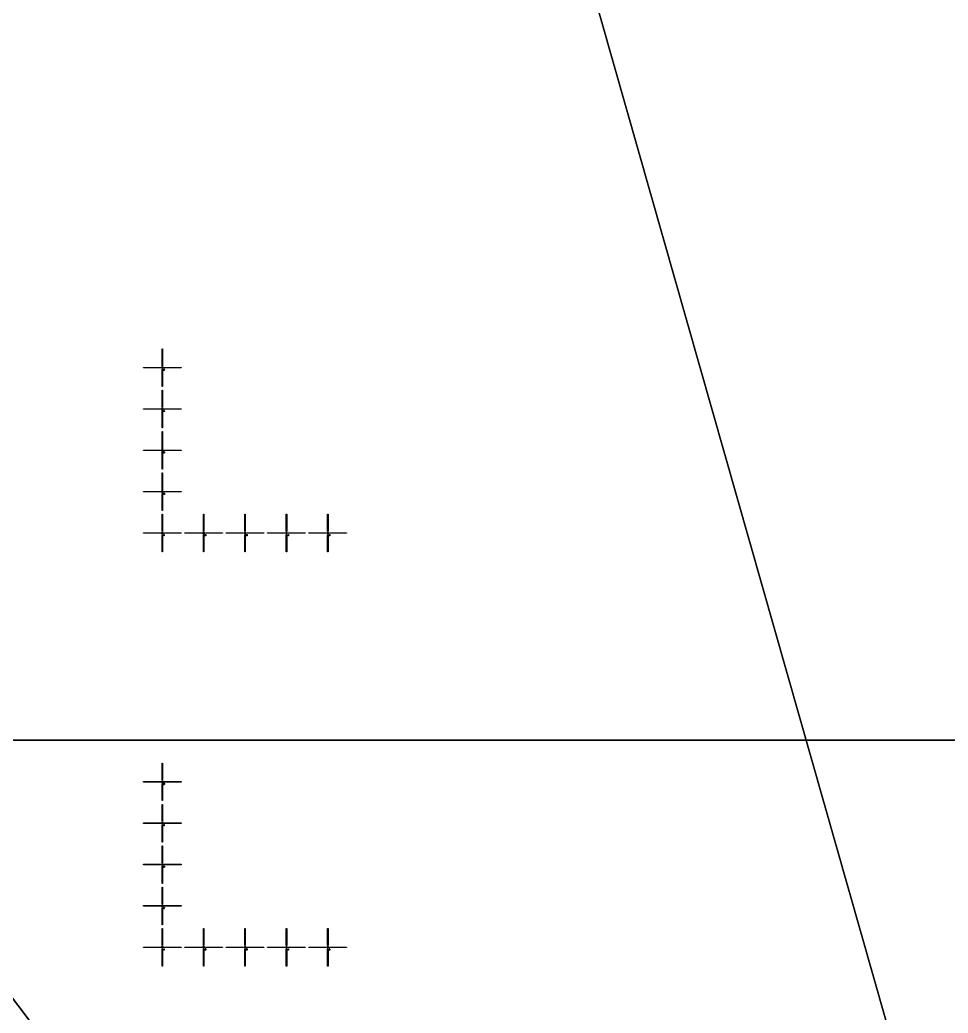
# Model space of a CAD drawing. Extents: x -25400 to 25400, y -24113 to 25400.
# Drawn here: x -6690 to -2203, y 8834 to 13637 of the extents above; entities that cross this region are included whole.
import ezdxf

# ---------------------------------------------------------------- set-up
doc = ezdxf.new("R2010")
doc.units = 0
for name, color, linetype in [('L0D0', 1, 'CONTINUOUS'), ('L1D0', 2, 'CONTINUOUS'), ('L3D0', 3, 'CONTINUOUS')]:
    doc.layers.add(name, color=color, linetype=linetype)

msp = doc.modelspace()

# ---------------------------------------------------------------- linework, layer by layer
at = {"layer": 'L0D0'}
for points in [[(2112.945, 22802.313), (0, 0), (-6266.882, 22025.807)], [(-6724.707, 21890.37), (-6683.205, 21903.077), (-6641.678, 21915.705), (-6600.127, 21928.254), (-6558.553, 21940.724), (-6516.956, 21953.116), (-6475.334, 21965.428), (-6433.69, 21977.662), (-6392.022, 21989.817), (-6350.332, 22001.893), (-6308.618, 22013.89), (-6266.882, 22025.807), (0, 0), (-13800.333, 18274.595)], [(-13800.333, 18274.595), (0, 0), (-19469.972, 12055.297)]]:
    msp.add_lwpolyline(points, dxfattribs=at)
at = {"layer": 'L1D0'}
for points in [[(-6002.75, 11963.85), (-6002.75, 12046.85), (-6000.25, 12046.85), (-6000.25, 11963.85)], [(-6001.7, 11950.85), (-6001.7, 11955.65), (-6006.5, 11955.65), (-6006.5, 11956.05), (-6001.7, 11956.05), (-6001.7, 11960.85), (-6001.3, 11960.85), (-6001.3, 11956.05), (-5996.5, 11956.05), (-5996.5, 11955.65), (-6001.3, 11955.65), (-6001.3, 11950.85)], [(-6092.5, 11954.6), (-6092.5, 11957.1), (-6009.5, 11957.1), (-6009.5, 11954.6)], [(-6002.75, 11864.85), (-6002.75, 11947.85), (-6000.25, 11947.85), (-6000.25, 11864.85)], [(-5995.5, 11945.294), (-5995.5, 11948.85), (-5991.056, 11948.85), (-5991.056, 11947.961), (-5994.611, 11947.961), (-5994.611, 11946.183), (-5991.944, 11946.183), (-5991.944, 11945.294)], [(-5995.5, 11942.628), (-5995.5, 11943.517), (-5991.944, 11943.517), (-5991.944, 11942.628)], [(-5993.5, 11954.6), (-5993.5, 11957.1), (-5910.5, 11957.1), (-5910.5, 11954.6)], [(-5991.944, 11943.517), (-5991.944, 11945.294), (-5991.056, 11945.294), (-5991.056, 11943.517)], [(-6002.75, 11763.85), (-6002.75, 11846.85), (-6000.25, 11846.85), (-6000.25, 11763.85)], [(-6092.5, 11754.6), (-6092.5, 11757.1), (-6009.5, 11757.1), (-6009.5, 11754.6)], [(-6001.7, 11750.85), (-6001.7, 11755.65), (-6006.5, 11755.65), (-6006.5, 11756.05), (-6001.7, 11756.05), (-6001.7, 11760.85), (-6001.3, 11760.85), (-6001.3, 11756.05), (-5996.5, 11756.05), (-5996.5, 11755.65), (-6001.3, 11755.65), (-6001.3, 11750.85)], [(-6002.75, 11664.85), (-6002.75, 11747.85), (-6000.25, 11747.85), (-6000.25, 11664.85)], [(-5992.833, 11742.628), (-5992.833, 11744.406), (-5995.5, 11744.406), (-5995.5, 11746.183), (-5994.611, 11746.183), (-5994.611, 11745.294), (-5992.833, 11745.294), (-5992.833, 11747.961), (-5993.722, 11747.961), (-5993.722, 11748.85), (-5991.944, 11748.85), (-5991.944, 11745.294), (-5991.056, 11745.294), (-5991.056, 11744.406), (-5991.944, 11744.406), (-5991.944, 11742.628)], [(-5994.611, 11746.183), (-5994.611, 11747.961), (-5993.722, 11747.961), (-5993.722, 11746.183)], [(-5993.5, 11754.6), (-5993.5, 11757.1), (-5910.5, 11757.1), (-5910.5, 11754.6)], [(-6002.75, 11563.85), (-6002.75, 11646.85), (-6000.25, 11646.85), (-6000.25, 11563.85)], [(-6092.5, 11554.6), (-6092.5, 11557.1), (-6009.5, 11557.1), (-6009.5, 11554.6)], [(-6001.7, 11550.85), (-6001.7, 11555.65), (-6006.5, 11555.65), (-6006.5, 11556.05), (-6001.7, 11556.05), (-6001.7, 11560.85), (-6001.3, 11560.85), (-6001.3, 11556.05), (-5996.5, 11556.05), (-5996.5, 11555.65), (-6001.3, 11555.65), (-6001.3, 11550.85)], [(-6002.75, 11464.85), (-6002.75, 11547.85), (-6000.25, 11547.85), (-6000.25, 11464.85)], [(-5995.5, 11547.961), (-5995.5, 11548.85), (-5991.944, 11548.85), (-5991.944, 11547.961)], [(-5995.5, 11542.628), (-5995.5, 11543.517), (-5991.944, 11543.517), (-5991.944, 11542.628)], [(-5994.611, 11545.294), (-5994.611, 11546.183), (-5991.944, 11546.183), (-5991.944, 11545.294)], [(-5993.5, 11554.6), (-5993.5, 11557.1), (-5910.5, 11557.1), (-5910.5, 11554.6)], [(-5991.944, 11546.183), (-5991.944, 11547.961), (-5991.056, 11547.961), (-5991.056, 11546.183)], [(-5991.944, 11543.517), (-5991.944, 11545.294), (-5991.056, 11545.294), (-5991.056, 11543.517)], [(-6002.75, 11363.85), (-6002.75, 11446.85), (-6000.25, 11446.85), (-6000.25, 11363.85)], [(-6092.5, 11354.6), (-6092.5, 11357.1), (-6009.5, 11357.1), (-6009.5, 11354.6)], [(-6001.7, 11350.85), (-6001.7, 11355.65), (-6006.5, 11355.65), (-6006.5, 11356.05), (-6001.7, 11356.05), (-6001.7, 11360.85), (-6001.3, 11360.85), (-6001.3, 11356.05), (-5996.5, 11356.05), (-5996.5, 11355.65), (-6001.3, 11355.65), (-6001.3, 11350.85)], [(-6002.75, 11264.85), (-6002.75, 11347.85), (-6000.25, 11347.85), (-6000.25, 11264.85)], [(-5995.5, 11347.072), (-5995.5, 11347.961), (-5994.611, 11347.961), (-5994.611, 11347.072)], [(-5995.5, 11342.628), (-5995.5, 11344.406), (-5994.611, 11344.406), (-5994.611, 11343.517), (-5991.056, 11343.517), (-5991.056, 11342.628)], [(-5994.611, 11347.961), (-5994.611, 11348.85), (-5991.944, 11348.85), (-5991.944, 11347.961)], [(-5994.611, 11344.406), (-5994.611, 11345.294), (-5992.833, 11345.294), (-5992.833, 11344.406)], [(-5993.5, 11354.6), (-5993.5, 11357.1), (-5910.5, 11357.1), (-5910.5, 11354.6)], [(-5992.833, 11345.294), (-5992.833, 11346.183), (-5991.944, 11346.183), (-5991.944, 11345.294)], [(-5991.944, 11346.183), (-5991.944, 11347.961), (-5991.056, 11347.961), (-5991.056, 11346.183)], [(-6002.75, 11163.85), (-6002.75, 11246.85), (-6000.25, 11246.85), (-6000.25, 11163.85)], [(-5802.75, 11163.85), (-5802.75, 11246.85), (-5800.25, 11246.85), (-5800.25, 11163.85)], [(-5602.75, 11163.85), (-5602.75, 11246.85), (-5600.25, 11246.85), (-5600.25, 11163.85)], [(-5402.75, 11163.85), (-5402.75, 11246.85), (-5400.25, 11246.85), (-5400.25, 11163.85)], [(-5202.75, 11163.85), (-5202.75, 11246.85), (-5200.25, 11246.85), (-5200.25, 11163.85)], [(-6092.5, 11154.6), (-6092.5, 11157.1), (-6009.5, 11157.1), (-6009.5, 11154.6)], [(-6001.7, 11150.85), (-6001.7, 11155.65), (-6006.5, 11155.65), (-6006.5, 11156.05), (-6001.7, 11156.05), (-6001.7, 11160.85), (-6001.3, 11160.85), (-6001.3, 11156.05), (-5996.5, 11156.05), (-5996.5, 11155.65), (-6001.3, 11155.65), (-6001.3, 11150.85)], [(-6002.75, 11064.85), (-6002.75, 11147.85), (-6000.25, 11147.85), (-6000.25, 11064.85)], [(-5994.611, 11142.628), (-5994.611, 11143.517), (-5993.722, 11143.517), (-5993.722, 11147.072), (-5994.611, 11147.072), (-5994.611, 11147.961), (-5993.722, 11147.961), (-5993.722, 11148.85), (-5992.833, 11148.85), (-5992.833, 11143.517), (-5991.944, 11143.517), (-5991.944, 11142.628)], [(-5993.5, 11154.6), (-5993.5, 11157.1), (-5910.5, 11157.1), (-5910.5, 11154.6)], [(-5892.5, 11154.6), (-5892.5, 11157.1), (-5809.5, 11157.1), (-5809.5, 11154.6)], [(-5801.7, 11150.85), (-5801.7, 11155.65), (-5806.5, 11155.65), (-5806.5, 11156.05), (-5801.7, 11156.05), (-5801.7, 11160.85), (-5801.3, 11160.85), (-5801.3, 11156.05), (-5796.5, 11156.05), (-5796.5, 11155.65), (-5801.3, 11155.65), (-5801.3, 11150.85)], [(-5802.75, 11064.85), (-5802.75, 11147.85), (-5800.25, 11147.85), (-5800.25, 11064.85)], [(-5795.5, 11147.072), (-5795.5, 11147.961), (-5794.611, 11147.961), (-5794.611, 11147.072)], [(-5795.5, 11142.628), (-5795.5, 11144.406), (-5794.611, 11144.406), (-5794.611, 11143.517), (-5791.056, 11143.517), (-5791.056, 11142.628)], [(-5794.611, 11147.961), (-5794.611, 11148.85), (-5791.944, 11148.85), (-5791.944, 11147.961)], [(-5794.611, 11144.406), (-5794.611, 11145.294), (-5792.833, 11145.294), (-5792.833, 11144.406)], [(-5793.5, 11154.6), (-5793.5, 11157.1), (-5710.5, 11157.1), (-5710.5, 11154.6)], [(-5792.833, 11145.294), (-5792.833, 11146.183), (-5791.944, 11146.183), (-5791.944, 11145.294)], [(-5791.944, 11146.183), (-5791.944, 11147.961), (-5791.056, 11147.961), (-5791.056, 11146.183)], [(-5692.5, 11154.6), (-5692.5, 11157.1), (-5609.5, 11157.1), (-5609.5, 11154.6)], [(-5601.7, 11150.85), (-5601.7, 11155.65), (-5606.5, 11155.65), (-5606.5, 11156.05), (-5601.7, 11156.05), (-5601.7, 11160.85), (-5601.3, 11160.85), (-5601.3, 11156.05), (-5596.5, 11156.05), (-5596.5, 11155.65), (-5601.3, 11155.65), (-5601.3, 11150.85)], [(-5602.75, 11064.85), (-5602.75, 11147.85), (-5600.25, 11147.85), (-5600.25, 11064.85)], [(-5595.5, 11147.961), (-5595.5, 11148.85), (-5591.944, 11148.85), (-5591.944, 11147.961)], [(-5595.5, 11142.628), (-5595.5, 11143.517), (-5591.944, 11143.517), (-5591.944, 11142.628)], [(-5594.611, 11145.294), (-5594.611, 11146.183), (-5591.944, 11146.183), (-5591.944, 11145.294)], [(-5593.5, 11154.6), (-5593.5, 11157.1), (-5510.5, 11157.1), (-5510.5, 11154.6)], [(-5591.944, 11146.183), (-5591.944, 11147.961), (-5591.056, 11147.961), (-5591.056, 11146.183)], [(-5591.944, 11143.517), (-5591.944, 11145.294), (-5591.056, 11145.294), (-5591.056, 11143.517)], [(-5492.5, 11154.6), (-5492.5, 11157.1), (-5409.5, 11157.1), (-5409.5, 11154.6)], [(-5401.7, 11150.85), (-5401.7, 11155.65), (-5406.5, 11155.65), (-5406.5, 11156.05), (-5401.7, 11156.05), (-5401.7, 11160.85), (-5401.3, 11160.85), (-5401.3, 11156.05), (-5396.5, 11156.05), (-5396.5, 11155.65), (-5401.3, 11155.65), (-5401.3, 11150.85)], [(-5402.75, 11064.85), (-5402.75, 11147.85), (-5400.25, 11147.85), (-5400.25, 11064.85)], [(-5392.833, 11142.628), (-5392.833, 11144.406), (-5395.5, 11144.406), (-5395.5, 11146.183), (-5394.611, 11146.183), (-5394.611, 11145.294), (-5392.833, 11145.294), (-5392.833, 11147.961), (-5393.722, 11147.961), (-5393.722, 11148.85), (-5391.944, 11148.85), (-5391.944, 11145.294), (-5391.056, 11145.294), (-5391.056, 11144.406), (-5391.944, 11144.406), (-5391.944, 11142.628)], [(-5394.611, 11146.183), (-5394.611, 11147.961), (-5393.722, 11147.961), (-5393.722, 11146.183)], [(-5393.5, 11154.6), (-5393.5, 11157.1), (-5310.5, 11157.1), (-5310.5, 11154.6)], [(-5292.5, 11154.6), (-5292.5, 11157.1), (-5209.5, 11157.1), (-5209.5, 11154.6)], [(-5201.7, 11150.85), (-5201.7, 11155.65), (-5206.5, 11155.65), (-5206.5, 11156.05), (-5201.7, 11156.05), (-5201.7, 11160.85), (-5201.3, 11160.85), (-5201.3, 11156.05), (-5196.5, 11156.05), (-5196.5, 11155.65), (-5201.3, 11155.65), (-5201.3, 11150.85)], [(-5202.75, 11064.85), (-5202.75, 11147.85), (-5200.25, 11147.85), (-5200.25, 11064.85)], [(-5195.5, 11145.294), (-5195.5, 11148.85), (-5191.056, 11148.85), (-5191.056, 11147.961), (-5194.611, 11147.961), (-5194.611, 11146.183), (-5191.944, 11146.183), (-5191.944, 11145.294)], [(-5195.5, 11142.628), (-5195.5, 11143.517), (-5191.944, 11143.517), (-5191.944, 11142.628)], [(-5193.5, 11154.6), (-5193.5, 11157.1), (-5110.5, 11157.1), (-5110.5, 11154.6)], [(-5191.944, 11143.517), (-5191.944, 11145.294), (-5191.056, 11145.294), (-5191.056, 11143.517)], [(-6002.75, 9960.85), (-6002.75, 10043.85), (-6000.25, 10043.85), (-6000.25, 9960.85)], [(-6092.5, 9951.6), (-6092.5, 9954.1), (-6009.5, 9954.1), (-6009.5, 9951.6)], [(-6001.7, 9947.85), (-6001.7, 9952.65), (-6006.5, 9952.65), (-6006.5, 9953.05), (-6001.7, 9953.05), (-6001.7, 9957.85), (-6001.3, 9957.85), (-6001.3, 9953.05), (-5996.5, 9953.05), (-5996.5, 9952.65), (-6001.3, 9952.65), (-6001.3, 9947.85)], [(-6002.75, 9861.85), (-6002.75, 9944.85), (-6000.25, 9944.85), (-6000.25, 9861.85)], [(-5995.5, 9942.294), (-5995.5, 9945.85), (-5991.056, 9945.85), (-5991.056, 9944.961), (-5994.611, 9944.961), (-5994.611, 9943.183), (-5991.944, 9943.183), (-5991.944, 9942.294)], [(-5993.5, 9951.6), (-5993.5, 9954.1), (-5910.5, 9954.1), (-5910.5, 9951.6)], [(-5991.944, 9940.517), (-5991.944, 9942.294), (-5991.056, 9942.294), (-5991.056, 9940.517)], [(-5995.5, 9939.628), (-5995.5, 9940.517), (-5991.944, 9940.517), (-5991.944, 9939.628)], [(-6002.75, 9760.85), (-6002.75, 9843.85), (-6000.25, 9843.85), (-6000.25, 9760.85)], [(-6092.5, 9751.6), (-6092.5, 9754.1), (-6009.5, 9754.1), (-6009.5, 9751.6)], [(-6001.7, 9747.85), (-6001.7, 9752.65), (-6006.5, 9752.65), (-6006.5, 9753.05), (-6001.7, 9753.05), (-6001.7, 9757.85), (-6001.3, 9757.85), (-6001.3, 9753.05), (-5996.5, 9753.05), (-5996.5, 9752.65), (-6001.3, 9752.65), (-6001.3, 9747.85)], [(-5993.5, 9751.6), (-5993.5, 9754.1), (-5910.5, 9754.1), (-5910.5, 9751.6)], [(-6002.75, 9661.85), (-6002.75, 9744.85), (-6000.25, 9744.85), (-6000.25, 9661.85)], [(-5992.833, 9739.628), (-5992.833, 9741.406), (-5995.5, 9741.406), (-5995.5, 9743.183), (-5994.611, 9743.183), (-5994.611, 9742.294), (-5992.833, 9742.294), (-5992.833, 9744.961), (-5993.722, 9744.961), (-5993.722, 9745.85), (-5991.944, 9745.85), (-5991.944, 9742.294), (-5991.056, 9742.294), (-5991.056, 9741.406), (-5991.944, 9741.406), (-5991.944, 9739.628)], [(-5994.611, 9743.183), (-5994.611, 9744.961), (-5993.722, 9744.961), (-5993.722, 9743.183)], [(-6002.75, 9560.85), (-6002.75, 9643.85), (-6000.25, 9643.85), (-6000.25, 9560.85)], [(-6001.7, 9547.85), (-6001.7, 9552.65), (-6006.5, 9552.65), (-6006.5, 9553.05), (-6001.7, 9553.05), (-6001.7, 9557.85), (-6001.3, 9557.85), (-6001.3, 9553.05), (-5996.5, 9553.05), (-5996.5, 9552.65), (-6001.3, 9552.65), (-6001.3, 9547.85)], [(-6092.5, 9551.6), (-6092.5, 9554.1), (-6009.5, 9554.1), (-6009.5, 9551.6)], [(-6002.75, 9461.85), (-6002.75, 9544.85), (-6000.25, 9544.85), (-6000.25, 9461.85)], [(-5995.5, 9544.961), (-5995.5, 9545.85), (-5991.944, 9545.85), (-5991.944, 9544.961)], [(-5995.5, 9539.628), (-5995.5, 9540.517), (-5991.944, 9540.517), (-5991.944, 9539.628)], [(-5994.611, 9542.294), (-5994.611, 9543.183), (-5991.944, 9543.183), (-5991.944, 9542.294)], [(-5993.5, 9551.6), (-5993.5, 9554.1), (-5910.5, 9554.1), (-5910.5, 9551.6)], [(-5991.944, 9543.183), (-5991.944, 9544.961), (-5991.056, 9544.961), (-5991.056, 9543.183)], [(-5991.944, 9540.517), (-5991.944, 9542.294), (-5991.056, 9542.294), (-5991.056, 9540.517)], [(-6002.75, 9360.85), (-6002.75, 9443.85), (-6000.25, 9443.85), (-6000.25, 9360.85)], [(-6092.5, 9351.6), (-6092.5, 9354.1), (-6009.5, 9354.1), (-6009.5, 9351.6)], [(-6001.7, 9347.85), (-6001.7, 9352.65), (-6006.5, 9352.65), (-6006.5, 9353.05), (-6001.7, 9353.05), (-6001.7, 9357.85), (-6001.3, 9357.85), (-6001.3, 9353.05), (-5996.5, 9353.05), (-5996.5, 9352.65), (-6001.3, 9352.65), (-6001.3, 9347.85)], [(-6002.75, 9261.85), (-6002.75, 9344.85), (-6000.25, 9344.85), (-6000.25, 9261.85)], [(-5995.5, 9344.072), (-5995.5, 9344.961), (-5994.611, 9344.961), (-5994.611, 9344.072)], [(-5995.5, 9339.628), (-5995.5, 9341.406), (-5994.611, 9341.406), (-5994.611, 9340.517), (-5991.056, 9340.517), (-5991.056, 9339.628)], [(-5994.611, 9344.961), (-5994.611, 9345.85), (-5991.944, 9345.85), (-5991.944, 9344.961)], [(-5994.611, 9341.406), (-5994.611, 9342.294), (-5992.833, 9342.294), (-5992.833, 9341.406)], [(-5993.5, 9351.6), (-5993.5, 9354.1), (-5910.5, 9354.1), (-5910.5, 9351.6)], [(-5992.833, 9342.294), (-5992.833, 9343.183), (-5991.944, 9343.183), (-5991.944, 9342.294)], [(-5991.944, 9343.183), (-5991.944, 9344.961), (-5991.056, 9344.961), (-5991.056, 9343.183)], [(-6002.75, 9160.85), (-6002.75, 9243.85), (-6000.25, 9243.85), (-6000.25, 9160.85)], [(-5802.75, 9160.85), (-5802.75, 9243.85), (-5800.25, 9243.85), (-5800.25, 9160.85)], [(-5602.75, 9160.85), (-5602.75, 9243.85), (-5600.25, 9243.85), (-5600.25, 9160.85)], [(-5402.75, 9160.85), (-5402.75, 9243.85), (-5400.25, 9243.85), (-5400.25, 9160.85)], [(-5202.75, 9160.85), (-5202.75, 9243.85), (-5200.25, 9243.85), (-5200.25, 9160.85)], [(-6092.5, 9151.6), (-6092.5, 9154.1), (-6009.5, 9154.1), (-6009.5, 9151.6)], [(-6001.7, 9147.85), (-6001.7, 9152.65), (-6006.5, 9152.65), (-6006.5, 9153.05), (-6001.7, 9153.05), (-6001.7, 9157.85), (-6001.3, 9157.85), (-6001.3, 9153.05), (-5996.5, 9153.05), (-5996.5, 9152.65), (-6001.3, 9152.65), (-6001.3, 9147.85)], [(-6002.75, 9061.85), (-6002.75, 9144.85), (-6000.25, 9144.85), (-6000.25, 9061.85)], [(-5994.611, 9139.628), (-5994.611, 9140.517), (-5993.722, 9140.517), (-5993.722, 9144.072), (-5994.611, 9144.072), (-5994.611, 9144.961), (-5993.722, 9144.961), (-5993.722, 9145.85), (-5992.833, 9145.85), (-5992.833, 9140.517), (-5991.944, 9140.517), (-5991.944, 9139.628)], [(-5993.5, 9151.6), (-5993.5, 9154.1), (-5910.5, 9154.1), (-5910.5, 9151.6)], [(-5892.5, 9151.6), (-5892.5, 9154.1), (-5809.5, 9154.1), (-5809.5, 9151.6)], [(-5801.7, 9147.85), (-5801.7, 9152.65), (-5806.5, 9152.65), (-5806.5, 9153.05), (-5801.7, 9153.05), (-5801.7, 9157.85), (-5801.3, 9157.85), (-5801.3, 9153.05), (-5796.5, 9153.05), (-5796.5, 9152.65), (-5801.3, 9152.65), (-5801.3, 9147.85)], [(-5802.75, 9061.85), (-5802.75, 9144.85), (-5800.25, 9144.85), (-5800.25, 9061.85)], [(-5795.5, 9144.072), (-5795.5, 9144.961), (-5794.611, 9144.961), (-5794.611, 9144.072)], [(-5795.5, 9139.628), (-5795.5, 9141.406), (-5794.611, 9141.406), (-5794.611, 9140.517), (-5791.056, 9140.517), (-5791.056, 9139.628)], [(-5794.611, 9144.961), (-5794.611, 9145.85), (-5791.944, 9145.85), (-5791.944, 9144.961)], [(-5794.611, 9141.406), (-5794.611, 9142.294), (-5792.833, 9142.294), (-5792.833, 9141.406)], [(-5793.5, 9151.6), (-5793.5, 9154.1), (-5710.5, 9154.1), (-5710.5, 9151.6)], [(-5792.833, 9142.294), (-5792.833, 9143.183), (-5791.944, 9143.183), (-5791.944, 9142.294)], [(-5791.944, 9143.183), (-5791.944, 9144.961), (-5791.056, 9144.961), (-5791.056, 9143.183)], [(-5692.5, 9151.6), (-5692.5, 9154.1), (-5609.5, 9154.1), (-5609.5, 9151.6)], [(-5601.7, 9147.85), (-5601.7, 9152.65), (-5606.5, 9152.65), (-5606.5, 9153.05), (-5601.7, 9153.05), (-5601.7, 9157.85), (-5601.3, 9157.85), (-5601.3, 9153.05), (-5596.5, 9153.05), (-5596.5, 9152.65), (-5601.3, 9152.65), (-5601.3, 9147.85)], [(-5602.75, 9061.85), (-5602.75, 9144.85), (-5600.25, 9144.85), (-5600.25, 9061.85)], [(-5595.5, 9144.961), (-5595.5, 9145.85), (-5591.944, 9145.85), (-5591.944, 9144.961)], [(-5595.5, 9139.628), (-5595.5, 9140.517), (-5591.944, 9140.517), (-5591.944, 9139.628)], [(-5594.611, 9142.294), (-5594.611, 9143.183), (-5591.944, 9143.183), (-5591.944, 9142.294)], [(-5593.5, 9151.6), (-5593.5, 9154.1), (-5510.5, 9154.1), (-5510.5, 9151.6)], [(-5591.944, 9143.183), (-5591.944, 9144.961), (-5591.056, 9144.961), (-5591.056, 9143.183)], [(-5591.944, 9140.517), (-5591.944, 9142.294), (-5591.056, 9142.294), (-5591.056, 9140.517)], [(-5492.5, 9151.6), (-5492.5, 9154.1), (-5409.5, 9154.1), (-5409.5, 9151.6)], [(-5401.7, 9147.85), (-5401.7, 9152.65), (-5406.5, 9152.65), (-5406.5, 9153.05), (-5401.7, 9153.05), (-5401.7, 9157.85), (-5401.3, 9157.85), (-5401.3, 9153.05), (-5396.5, 9153.05), (-5396.5, 9152.65), (-5401.3, 9152.65), (-5401.3, 9147.85)], [(-5402.75, 9061.85), (-5402.75, 9144.85), (-5400.25, 9144.85), (-5400.25, 9061.85)], [(-5392.833, 9139.628), (-5392.833, 9141.406), (-5395.5, 9141.406), (-5395.5, 9143.183), (-5394.611, 9143.183), (-5394.611, 9142.294), (-5392.833, 9142.294), (-5392.833, 9144.961), (-5393.722, 9144.961), (-5393.722, 9145.85), (-5391.944, 9145.85), (-5391.944, 9142.294), (-5391.056, 9142.294), (-5391.056, 9141.406), (-5391.944, 9141.406), (-5391.944, 9139.628)], [(-5394.611, 9143.183), (-5394.611, 9144.961), (-5393.722, 9144.961), (-5393.722, 9143.183)], [(-5393.5, 9151.6), (-5393.5, 9154.1), (-5310.5, 9154.1), (-5310.5, 9151.6)], [(-5292.5, 9151.6), (-5292.5, 9154.1), (-5209.5, 9154.1), (-5209.5, 9151.6)], [(-5201.7, 9147.85), (-5201.7, 9152.65), (-5206.5, 9152.65), (-5206.5, 9153.05), (-5201.7, 9153.05), (-5201.7, 9157.85), (-5201.3, 9157.85), (-5201.3, 9153.05), (-5196.5, 9153.05), (-5196.5, 9152.65), (-5201.3, 9152.65), (-5201.3, 9147.85)], [(-5202.75, 9061.85), (-5202.75, 9144.85), (-5200.25, 9144.85), (-5200.25, 9061.85)], [(-5195.5, 9142.294), (-5195.5, 9145.85), (-5191.056, 9145.85), (-5191.056, 9144.961), (-5194.611, 9144.961), (-5194.611, 9143.183), (-5191.944, 9143.183), (-5191.944, 9142.294)], [(-5195.5, 9139.628), (-5195.5, 9140.517), (-5191.944, 9140.517), (-5191.944, 9139.628)], [(-5193.5, 9151.6), (-5193.5, 9154.1), (-5110.5, 9154.1), (-5110.5, 9151.6)], [(-5191.944, 9140.517), (-5191.944, 9142.294), (-5191.056, 9142.294), (-5191.056, 9140.517)]]:
    msp.add_lwpolyline(points, close=True, dxfattribs=at)
at = {"layer": 'L3D0'}
for points in [[(-7001.5, 10155.85), (-1.5, 10155.85), (1.5, 10155.85), (7001.5, 10155.85), (7004.5, 10155.85), (14004.5, 10155.85), (14004.5, 17155.85), (7004.5, 17155.85), (7004.5, 10155.85), (7001.5, 10155.85), (7001.5, 17155.85), (1.5, 17155.85), (1.5, 10155.85), (-1.5, 10155.85), (-1.5, 17155.85), (-7001.5, 17155.85)], [(-7001.5, 3152.85), (-1.5, 3152.85), (1.5, 3152.85), (7001.5, 3152.85), (7004.5, 3152.85), (14004.5, 3152.85), (14007.5, 3152.85), (21007.5, 3152.85), (21007.5, 10152.85), (14007.5, 10152.85), (14007.5, 3152.85), (14004.5, 3152.85), (14004.5, 10152.85), (7004.5, 10152.85), (7004.5, 3152.85), (7001.5, 3152.85), (7001.5, 10152.85), (1.5, 10152.85), (1.5, 3152.85), (-1.5, 3152.85), (-1.5, 10152.85), (-7001.5, 10152.85)]]:
    msp.add_lwpolyline(points, dxfattribs=at)

doc.saveas('drawing.dxf')
